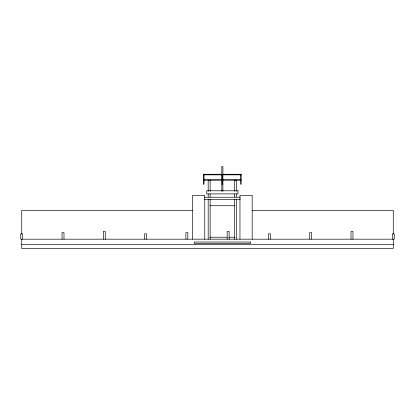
<?xml version="1.0" encoding="UTF-8"?>
<svg xmlns="http://www.w3.org/2000/svg" width="415" height="415" viewBox="0 0 415 415"><rect width="100%" height="100%" fill="white"/><g stroke="black" fill="none" stroke-linecap="round" stroke-linejoin="round"><path stroke-width="0.62" d="M204.424 197.234L240.301 197.234M204.424 199.387L240.301 199.387M209.808 205.741L234.916 205.741M192.539 210.431L21.725 210.431L21.725 234.07M252.185 210.431L393.275 210.431L393.275 234.07M209.808 237.224L227.192 237.224M229.122 237.224L234.916 237.224M21.725 244.554L393.275 244.554M393.275 239.18L393.275 248.466L21.725 248.466L21.725 239.18M392.294 239.18L392.294 233.801L394.25 233.801L394.25 239.18L20.75 239.18L20.75 233.801L22.706 233.801L22.706 239.18M352.968 239.18L352.968 231.456L351.012 231.456L351.012 239.18M311.686 239.18L311.686 232.628L309.73 232.628L309.73 239.18M270.404 239.18L270.404 233.801L268.448 233.801L268.448 239.18M252.185 239.18L252.185 195.377L239.963 195.377L239.963 239.18M236.54 191.315L236.54 180.318L234.584 180.318L234.584 191.315M236.54 193.904L236.54 197.135M236.54 199.076L236.54 239.18M234.584 193.904L234.584 197.135M234.584 199.076L234.584 239.18M229.122 239.18L229.122 231.456L227.166 231.456L227.166 239.18M222.902 191.274L222.902 166.534L221.823 166.534L221.823 191.274M210.14 191.315L210.14 180.318L208.185 180.318L208.185 191.315M210.14 193.904L210.14 197.135M210.14 199.076L210.14 239.18M208.185 193.904L208.185 197.135M208.185 199.076L208.185 239.18M204.761 239.18L204.761 195.377L192.539 195.377L192.539 239.18M187.834 239.18L187.834 232.628L185.879 232.628L185.879 239.18M146.552 239.18L146.552 233.801L144.596 233.801L144.596 239.18M105.27 239.18L105.27 231.456L103.314 231.456L103.314 239.18M63.988 239.18L63.988 232.628L62.032 232.628L62.032 239.18M240.939 174.259L203.786 174.259L203.786 174.845L240.939 174.845L240.939 174.259M204.03 174.549L203.542 174.549L203.542 184.327L204.03 184.327L204.03 174.549M222.606 174.549L222.118 174.549L222.118 184.327L222.606 184.327L222.606 174.549M241.182 174.549L240.695 174.549L240.695 184.327L241.182 184.327L241.182 174.549M240.939 179.633L203.786 179.633L203.786 180.219L240.939 180.219L240.939 179.633M238.008 190.781L206.717 190.781L206.717 193.909L238.008 193.909L238.008 190.781M250.52 242.012L194.204 242.012L194.204 243.382L250.52 243.382L250.52 242.012"/></g></svg>
